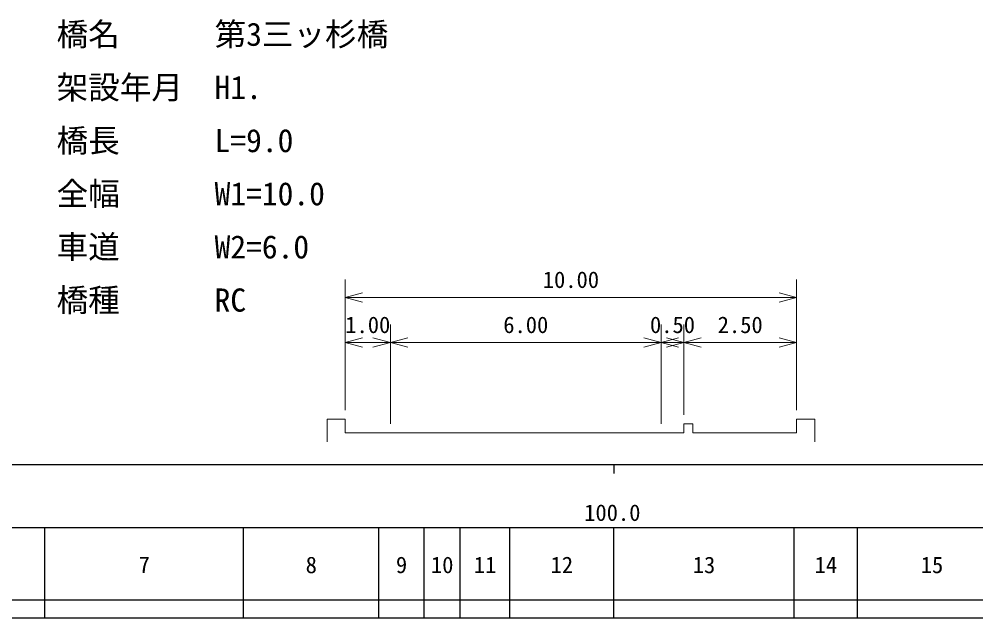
# Model space of a CAD drawing. Units: millimetres on the paper, enlarged 1000 times, with parts at other scales. Extents: x 0 to 700000, y -47500 to 447500.
# Drawn here: x 102141 to 208112, y 188000 to 254346 of the extents above; entities that cross this region are included whole.
import ezdxf
from ezdxf.enums import TextEntityAlignment as Align

# ---------------------------------------------------------------- set-up
doc = ezdxf.new("R2010")
doc.units = ezdxf.units.MM
doc.header["$LTSCALE"] = 1000
doc.layers.add('作業ﾚｲﾔ1', color=7, linetype='Continuous', lineweight=25)
doc.styles.add('ＭＳ ゴシック', font='')
doc.styles.get('ＭＳ ゴシック').set_extended_font_data('MS Gothic')

msp = doc.modelspace()

# ---------------------------------------------------------------- linework, layer by layer
at = {"layer": '作業ﾚｲﾔ1', "lineweight": 13}
for p, q in [((138259, 211008), (138259, 225508)), ((188259, 211008), (188259, 225508)), ((140191, 224026), (138259, 223508)), ((188259, 223508), (186327, 224026)), ((138259, 223508), (188259, 223508)), ((138259, 223508), (140191, 222990)), ((186327, 222990), (188259, 223508)), ((143259, 209508), (143259, 220508)), ((173259, 209508), (173259, 220508)), ((175759, 210508), (175759, 220508)), ((140191, 219026), (138259, 218508)), ((138259, 218508), (143259, 218508)), ((138259, 218508), (140191, 217990)), ((143259, 218508), (141327, 219026)), ((141327, 217990), (143259, 218508)), ((145191, 219026), (143259, 218508)), ((143259, 218508), (173259, 218508)), ((143259, 218508), (145191, 217990)), ((173259, 218508), (171327, 219026)), ((171327, 217990), (173259, 218508)), ((175191, 219026), (173259, 218508)), ((173259, 218508), (175759, 218508)), ((173259, 218508), (175191, 217990)), ((175759, 218508), (173827, 219026)), ((173827, 217990), (175759, 218508)), ((177691, 219026), (175759, 218508)), ((175759, 218508), (188259, 218508)), ((175759, 218508), (177691, 217990)), ((188259, 218508), (186327, 219026)), ((186327, 217990), (188259, 218508)), ((136259, 210008), (138259, 210008)), ((136259, 210008), (136259, 207508)), ((138259, 208508), (138259, 210008)), ((188259, 208508), (188259, 210008)), ((188259, 210008), (190259, 210008)), ((190259, 210008), (190259, 207508)), ((176759, 209508), (175759, 209508)), ((175759, 209508), (175759, 208508)), ((176759, 208508), (176759, 209508)), ((138259, 208508), (143259, 208508)), ((143259, 208508), (173259, 208508)), ((173259, 208508), (175759, 208508)), ((176759, 208508), (188259, 208508))]:
    msp.add_line(p, q, dxfattribs=at)
at = {"layer": '作業ﾚｲﾔ1'}
for p, q in [((40000, 205000), (579000, 205000)), ((168000, 205000), (168000, 204000)), ((68000, 198000), (579000, 198000)), ((105000, 188000), (105000, 198000)), ((127000, 188000), (127000, 198000)), ((142000, 188000), (142000, 198000)), ((147000, 188000), (147000, 198000)), ((151000, 188000), (151000, 198000)), ((156500, 188000), (156500, 198000)), ((168000, 188000), (168000, 198000)), ((188000, 188000), (188000, 198000)), ((195000, 188000), (195000, 198000)), ((40000, 190000), (579000, 190000)), ((40000, 188000), (579000, 188000))]:
    msp.add_line(p, q, dxfattribs=at)

# ---------------------------------------------------------------- texts
at = {"layer": '作業ﾚｲﾔ1', "style": 'ＭＳ ゴシック'}
for s, p in [('橋名\u3000\u3000\u3000第3三ッ杉橋', (106289, 250619)), ('架設年月\u3000H1.', (106289, 244727)), ('橋長\u3000\u3000\u3000L=9.0', (106289, 238836)), ('全幅\u3000\u3000\u3000W1=10.0', (106289, 232945)), ('車道\u3000\u3000\u3000W2=6.0', (106289, 227054)), ('橋種\u3000\u3000\u3000RC', (106289, 221163))]:
    msp.add_text(s, height=2566, dxfattribs=at).set_placement(p, align=Align.BOTTOM_LEFT)
for s, p in [('10.00', (163259, 224008)), ('1.00', (140759, 219008)), ('6.00', (158259, 219008)), ('0.50', (174509, 219008)), ('2.50', (182009, 219008)), ('100.0', (167844, 198195)), ('7', (116000, 192405)), ('8', (134500, 192405)), ('9', (144500, 192405)), ('10', (149000, 192405)), ('11', (153750, 192405)), ('12', (162250, 192405)), ('13', (178000, 192405)), ('14', (191500, 192405)), ('15', (203250, 192405))]:
    msp.add_text(s, height=1833, dxfattribs=at).set_placement(p, align=Align.BOTTOM_CENTER)

doc.saveas('drawing.dxf')
